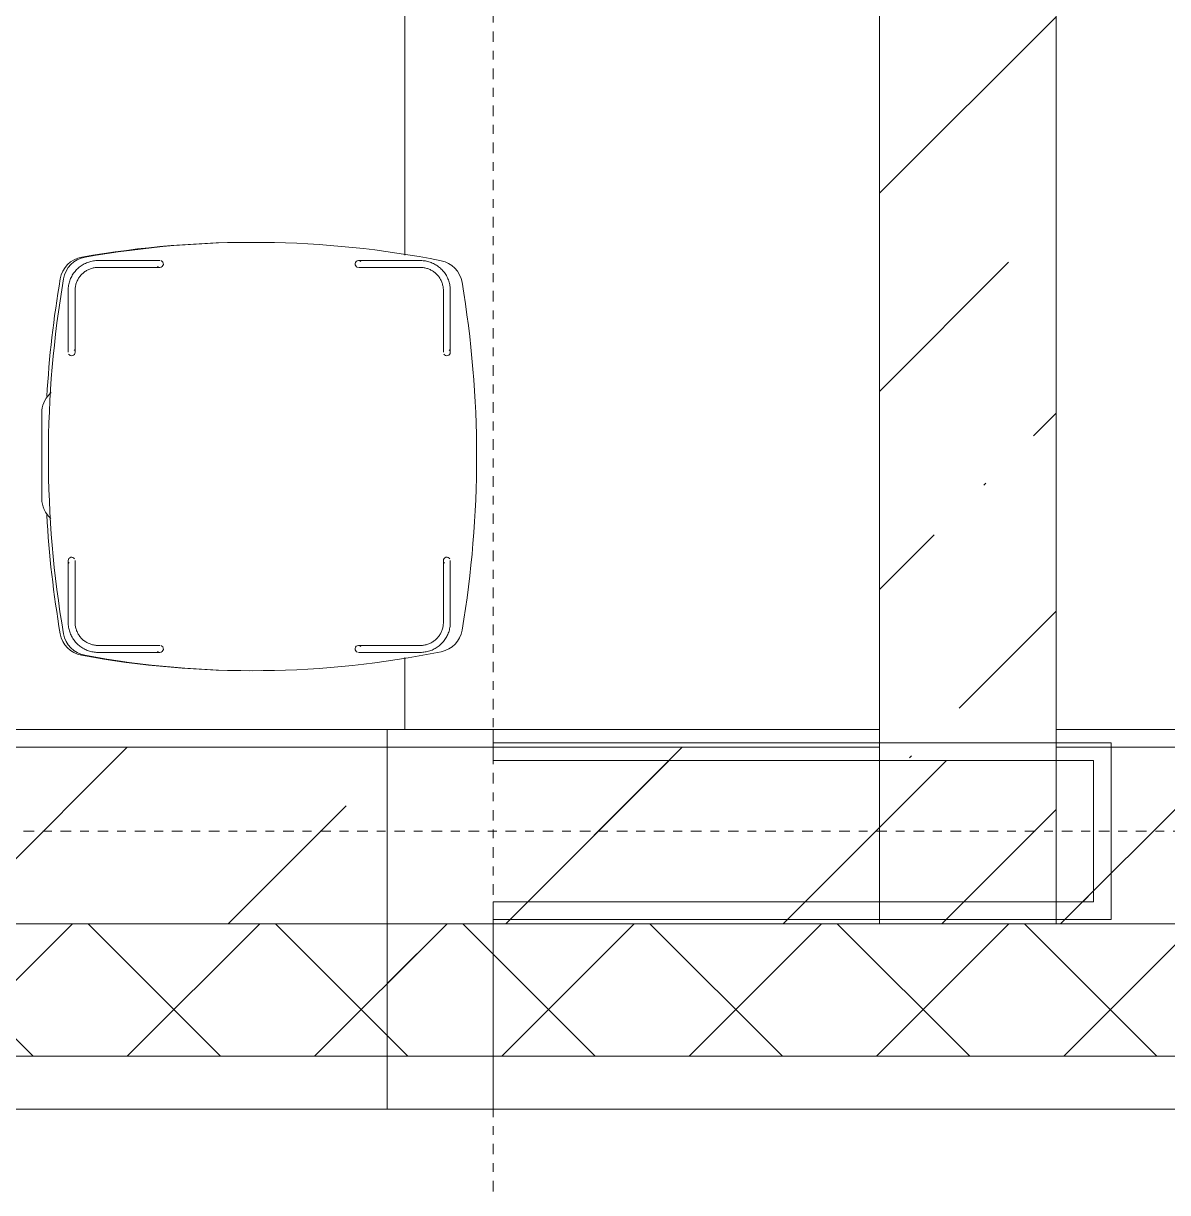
# Model space of a CAD drawing. Header units: millimetres. Extents: x -174154 to -170572, y -111302 to -109817.
# Drawn here: x -172392.41 to -172379.45, y -110625.73 to -110612.49 of the extents above; entities that cross this region are included whole.
import ezdxf

# ---------------------------------------------------------------- set-up
doc = ezdxf.new("R2010")
doc.units = ezdxf.units.MM
doc.linetypes.add('ACAD_ISO02W100', pattern=[15, 12, -3])
doc.linetypes.add('ADSK_Линия сетки', pattern=[21, 12, -3, 3, -3])
doc.layers.get('Defpoints').update_dxf_attribs({"color": 70})
for name, color, linetype, lineweight in [('!Подложка', 252, 'ACAD_ISO02W100', 25), ('Обобщенные модели', 7, 'Continuous', 18), ('Оси', 7, 'Continuous', 9), ('Перекрытия', 7, 'Continuous', 18), ('Размеры', 7, 'Continuous', 9), ('Стены', 7, 'Continuous', 18), ('Стены разрез', 7, 'Continuous', 40), ('Стены штриховка', 7, 'Continuous', 18)]:
    doc.layers.add(name, color=color, linetype=linetype, lineweight=lineweight)
doc.styles.add('GOST Common', font='GOST Common.ttf', dxfattribs={"width": 0.9, "height": 250})
doc.dimstyles.new('ADSK_Проверочный', dxfattribs={"dimscale": 304.8, "dimtxt": 251.4287490705518, "dimasz": 0.4639107611548557, "dimexe": 0.4921259842519685, "dimexo": 0.4921259842519685, "dimgap": 0.1640419947506562, "dimtad": 1, "dimdec": 0, "dimdsep": 46, "dimtxsty": 'GOST Common', "dimblk1": 'OBLIQUE', "dimblk2": 'OBLIQUE', "dimsah": 1, "dimcen": 0.09, "dimazin": 0, "dimtfac": 1, "dimtdec": 4, "dimtix": 1, "dimtmove": 0, "dimatfit": 3, "dimfxl": 1, "dimtvp": 1, "dimtolj": 1, "dimtzin": 0, "dimarcsym": 2})
pattern_1 = [(45, (30280.00000000015, 12304.99999999978), (-314.3089642374204, 314.3089642374204), []), (45, (30594.30900000015, 12304.99999999978), (-314.3089642374204, 314.3089642374204), [555.625, -111.125, 3.353, -107.772])]
pattern_2 = [(45, (30280.00000000015, 12304.99999999978), (-106.0660171779821, 106.0660171779821), []), (135, (30280.00000000015, 12304.99999999978), (-106.0660171779821, -106.0660171779821), [])]

# ---------------------------------------------------------------- blocks, each defined once
blk = doc.blocks.new('Medical_All_ARJO_Bedside-Cabinet - Medical_All_ARJO_Bedside-Cabinet-V1-В_АР_ПЭ_02 Этаж')
at = {"layer": 'Обобщенные модели'}
for p, q in [((-137.0000000000035, 216.4161831667518), (-188.0000000000092, 216.4161831667518)), ((188.0000000000006, 216.4161831667518), (137.0000000000035, 216.4161831667518)), ((-188.0000000000092, 208.5838168333119), (-137.0000000000035, 208.5838168333119)), ((137.0000000000035, 208.5838168333119), (188.0000000000006, 208.5838168333119)), ((-221.9161831667245, 182.5000000000365), (-221.9161831667245, 131.5000000000308)), ((-214.083816833289, 131.5000000000308), (-214.083816833289, 182.5000000000365)), ((214.0838168332803, 182.5000000000321), (214.0838168332803, 131.5000000000308)), ((221.9161831667245, 131.5000000000308), (221.9161831667245, 182.5000000000321)), ((-221.9161831667245, -131.4999999999701), (-221.9161831667245, -182.4999999999672)), ((-214.083816833289, -182.4999999999672), (-214.083816833289, -131.4999999999701)), ((214.0838168332803, -131.4999999999701), (214.0838168332803, -182.4999999999715)), ((221.9161831667245, -182.4999999999715), (221.9161831667245, -131.4999999999701)), ((-137.0000000000035, -208.5838168332469), (-188.0000000000092, -208.5838168332469)), ((188.0000000000006, -208.5838168332469), (137.0000000000035, -208.5838168332469)), ((-188.0000000000092, -216.4161831666911), (-137.0000000000035, -216.4161831666911)), ((137.0000000000035, -216.4161831666911), (188.0000000000006, -216.4161831666911)), ((-72.30106814644323, -235.7113078510162), (-70.50252531694098, -237.5098506805184)), ((-49.28932188134465, -246.296647244922), (47.66725973091008, -246.2966472449216))]:
    blk.add_line(p, q, dxfattribs=at)
at = {"layer": 'Обобщенные модели', "flags": 128}
for points in [[(-188.0000000000092, 216.4161831667518), (-189.3562855829952, 216.3890538377519), (-190.7104013983803, 216.3077092518892), (-192.0601811497075, 216.1722795431497), (-193.4034654773229, 215.982981370181), (-194.7381054128611, 215.7401175696749), (-196.0619658171142, 215.4440766719057), (-197.3729287958625, 215.0953322791517), (-198.6688970879839, 214.6944423080518), (-199.9477974206784, 214.2420480970459), (-201.2075838262215, 213.7388733803537), (-202.4462409151242, 213.185723130191), (-203.661787100245, 212.5834822689674), (-204.8522777670172, 211.933114253572), (-206.0158083843183, 211.2356595341066), (-207.1505175513811, 210.492233889329), (-208.2545899755831, 209.7040266416845), (-209.3262593765657, 208.872298754635), (-210.3638113119115, 207.9983808153641), (-211.3655859198558, 207.0836709061552), (-212.3299805747197, 206.1296323677331), (-213.2554524507754, 205.1377914582401), (-214.1405209904555, 204.1097349115568), (-214.9837702728956, 203.0471073988447), (-215.783851279136, 201.9516088974392), (-216.5394840502242, 200.8249919712591), (-217.2494597349425, 199.6690589670426), (-217.9126425236269, 198.4856591310188), (-218.5279714653044, 197.2766856504798), (-219.0944621649276, 196.0440726250841), (-219.6112083582181, 194.7897919727451), (-220.0773833614872, 193.5158502749277), (-220.492241394198, 192.2242855665926), (-220.8551187719815, 190.917164075757), (-221.1654349684529, 189.5965769179644), (-221.4226935438872, 188.264636750962), (-221.6264829394543, 186.9234743948815), (-221.776477135568, 185.5752354233911), (-221.8724361735417, 184.2220767312354), (-221.9142065393656, 182.8661630836674), (-221.9161831667245, 182.5000000000365)], [(-118.0000000000078, 216.4161831667518), (-118.0151979734456, 216.4161831667518), (-118.0607675802558, 216.4161831667518), (-118.1366359187741, 216.4161831667518), (-118.2426816158641, 216.4161831667518), (-118.3787350210198, 216.4161831667518), (-118.5445784778182, 216.4161831667518), (-118.7399466721004, 216.4161831667518), (-118.9645270564379, 216.4161831667518), (-119.217960350123, 216.4161831667518), (-119.4998411139543, 216.4161831667518), (-119.8097183988225, 216.4161831667518), (-120.1470964672029, 216.4161831667518), (-120.5114355861347, 216.4161831667518), (-120.9021528907513, 216.4161831667518), (-121.3186233167238, 216.4161831667518), (-121.7601806002074, 216.4161831667518), (-122.2261183437367, 216.4161831667518), (-122.7156911463327, 216.4161831667518), (-123.2281157959298, 216.4161831667518), (-123.7625725224087, 216.4161831667518), (-124.3182063090184, 216.4161831667518), (-124.8941282602275, 216.4161831667518), (-125.48941702378, 216.4161831667518), (-126.1031202646337, 216.4161831667518), (-126.7342561885107, 216.4161831667518), (-127.3818151125831, 216.4161831667518), (-128.0447610807038, 216.4161831667518), (-128.7220335207477, 216.4161831667518), (-129.4125489412907, 216.4161831667518), (-130.1152026649517, 216.4161831667518), (-130.8288705956654, 216.4161831667518), (-131.552411016996, 216.4161831667518), (-132.2846664186138, 216.4161831667518), (-133.0244653480663, 216.4161831667518), (-133.7706242849016, 216.4161831667518), (-134.521949533979, 216.4161831667518), (-135.2772391351872, 216.4161831667518), (-136.0352847862703, 216.4161831667518), (-136.7948737759011, 216.4161831667518), (-137.0000000000035, 216.4161831667518)], [(137.0000000000035, 216.4161831667518), (136.2402026504594, 216.4161831667518), (135.4816208145812, 216.4161831667518), (134.7254680615175, 216.4161831667518), (133.9729540743272, 216.4161831667518), (133.225282714896, 216.4161831667518), (132.4836500978884, 216.4161831667518), (131.7492426772779, 216.4161831667518), (131.023235348298, 216.4161831667518), (130.306789567775, 216.4161831667518), (129.6010514961359, 216.4161831667518), (128.9071501637509, 216.4161831667518), (128.2261956647105, 216.4161831667518), (127.5592773809674, 216.4161831667518), (126.9074622395088, 216.4161831667518), (126.2717930054983, 216.4161831667518), (125.6532866141148, 216.4161831667518), (125.052932543644, 216.4161831667518), (124.4716912325434, 216.4161831667518), (123.9104925428973, 216.4161831667518), (123.3702342729122, 216.4161831667518), (122.85178072055, 216.4161831667518), (122.3559613009234, 216.4161831667518), (121.8835692193159, 216.4161831667518), (121.4353602022776, 216.4161831667518), (121.0120512886525, 216.4161831667518), (120.6143196823794, 216.4161831667518), (120.2428016691841, 216.4161831667518), (119.8980915986486, 216.4161831667518), (119.5807409333332, 216.4161831667518), (119.2912573666206, 216.4161831667518), (119.0301040104618, 216.4161831667518), (118.7976986545041, 216.4161831667518), (118.5944130977545, 216.4161831667518), (118.4205725537304, 216.4161831667518), (118.2764551302241, 216.4161831667518), (118.162291384357, 216.4161831667518), (118.0782639537812, 216.4161831667518), (118.0245072644702, 216.4161831667518), (118.001107315626, 216.4161831667518)], [(221.9161831667245, 182.5000000000321), (221.8890538377203, 183.8562855830224), (221.8077092518663, 185.2104013984032), (221.6722795431268, 186.5601811497347), (221.4829813701538, 187.9034654773544), (221.2401175696477, 189.2381054128883), (220.9440766718742, 190.5619658171458), (220.5953322791158, 191.8729287958898), (220.1944423080289, 193.1688970880154), (219.7420480970143, 194.4477974207057), (219.2388733803265, 195.707583826253), (218.6857231301681, 196.9462409151471), (218.0834822689359, 198.1617871002722), (217.4331142535404, 199.3522777670444), (216.7356595340707, 200.5158083843498), (215.9922338892975, 201.6505175514084), (215.2040266416486, 202.7545899756103), (214.3722987546034, 203.8262593765973), (213.4983808153369, 204.863811311943), (212.5836709061323, 205.865585919883), (211.6296323676972, 206.8299805747426), (210.6377914582129, 207.7554524507983), (209.6097349115209, 208.6405209904828), (208.5471073988132, 209.4837702729229), (207.4516088974033, 210.2838512791589), (206.3249919712232, 211.0394840502558), (205.169058967011, 211.7494597349698), (203.9856591309828, 212.4126425236584), (202.7766856504482, 213.0279714653316), (201.5440726250568, 213.5944621649505), (200.2897919727178, 214.1112083582366), (199.0158502749048, 214.5773833615144), (197.7242855665611, 214.9922413942209), (196.4171640757254, 215.3551187720088), (195.0965769179284, 215.6654349684758), (193.7646367509304, 215.9226935439144), (192.4234743948413, 216.1264829394729), (191.0752354233595, 216.2764771355952), (189.7220767312038, 216.372436173569), (188.3661630836401, 216.4142065393928), (188.0000000000006, 216.4161831667518)], [(-214.083816833289, 182.5000000000365), (-214.0629525619534, 183.5430744682405), (-214.0003931263037, 184.5844802398096), (-213.8962386081252, 185.6225512876622), (-213.7506556323933, 186.6556269195655), (-213.5638771008361, 187.6820544348852), (-213.3362018192549, 188.7001917685484), (-213.067994019529, 189.7084101180231), (-212.7596827769299, 190.705096549021), (-212.4117613236695, 191.6886565758663), (-212.0247862598543, 192.6575167123321), (-211.5993766630389, 193.6101269888818), (-211.1362130978363, 194.5449634322835), (-210.6360365271249, 195.4605305036416), (-210.0996471267425, 196.3553634909705), (-209.5279030052943, 197.2280308523588), (-208.9217188314158, 198.0771365061982), (-208.282064370455, 198.9013220645757), (-207.6099629331312, 199.69926900641), (-206.906489738335, 200.4697007868167), (-206.1727701931287, 201.2113848792951), (-205.4099780922752, 201.9231347475173), (-204.6193337404, 202.6038117435207), (-203.8021019998064, 203.2523269293238), (-202.9595902669436, 203.8676428189613), (-202.0931463808706, 204.4487750382805), (-201.2041564669644, 204.9947938996949), (-200.294042719442, 205.5048258895016), (-199.3642611261612, 205.9780550653178), (-198.4162991393305, 206.4137243614156), (-197.4516732958949, 206.8111367998575), (-196.4719267914378, 207.1696566055201), (-195.4786270113647, 207.4887102231967), (-194.4733630234163, 207.7677872351496), (-193.4577430355556, 208.0064411777041), (-192.4333918230928, 208.2042902554565), (-191.4019481294492, 208.3610179520927), (-190.3650620445099, 208.4763735367241), (-189.3243923648187, 208.5501724650296), (-188.2816039398609, 208.5822966744663), (-188.0000000000092, 208.5838168333119)], [(-137.0000000000035, 208.5838168333119), (-136.2402026504594, 208.5838168333119), (-135.4816208145899, 208.5838168333119), (-134.7254680615088, 208.5838168333119), (-133.9729540743359, 208.5838168333119), (-133.225282714896, 208.5838168333119), (-132.4836500978884, 208.5838168333119), (-131.7492426772866, 208.5838168333119), (-131.023235348298, 208.5838168333119), (-130.306789567775, 208.5838168333119), (-129.6010514961445, 208.5838168333119), (-128.9071501637509, 208.5838168333119), (-128.2261956647192, 208.5838168333119), (-127.5592773809761, 208.5838168333119), (-126.9074622395088, 208.5838168333119), (-126.2717930054983, 208.5838168333119), (-125.6532866141148, 208.5838168333119), (-125.0529325436527, 208.5838168333119), (-124.4716912325521, 208.5838168333119), (-123.910492542906, 208.5838168333119), (-123.3702342729122, 208.5838168333119), (-122.8517807205586, 208.5838168333119), (-122.3559613009234, 208.5838168333119), (-121.8835692193072, 208.5838168333119), (-121.4353602022863, 208.5838168333119), (-121.0120512886525, 208.5838168333119), (-120.6143196823794, 208.5838168333119), (-120.2428016691927, 208.5838168333119), (-119.8980915986486, 208.5838168333119), (-119.5807409333419, 208.5838168333119), (-119.2912573666293, 208.5838168333119), (-119.0301040104618, 208.5838168333119), (-118.7976986545127, 208.5838168333119), (-118.5944130977545, 208.5838168333119), (-118.4205725537304, 208.5838168333119), (-118.2764551302241, 208.5838168333119), (-118.1622913843656, 208.5838168333119), (-118.0782639537899, 208.5838168333119), (-118.0245072644702, 208.5838168333119), (-118.0011073156347, 208.5838168333119)], [(117.9999999999992, 208.5838168333119), (118.0151979734456, 208.5838168333119), (118.0607675802558, 208.5838168333119), (118.1366359187827, 208.5838168333119), (118.2426816158728, 208.5838168333119), (118.3787350210198, 208.5838168333119), (118.5445784778182, 208.5838168333119), (118.7399466721004, 208.5838168333119), (118.9645270564379, 208.5838168333119), (119.2179603501143, 208.5838168333119), (119.4998411139456, 208.5838168333119), (119.8097183988225, 208.5838168333119), (120.1470964671943, 208.5838168333119), (120.5114355861261, 208.5838168333119), (120.9021528907426, 208.5838168333119), (121.3186233167152, 208.5838168333119), (121.7601806001987, 208.5838168333119), (122.226118343728, 208.5838168333119), (122.715691146324, 208.5838168333119), (123.2281157959211, 208.5838168333119), (123.7625725224087, 208.5838168333119), (124.3182063090184, 208.5838168333119), (124.8941282602275, 208.5838168333119), (125.4894170237713, 208.5838168333119), (126.103120264625, 208.5838168333119), (126.734256188502, 208.5838168333119), (127.3818151125744, 208.5838168333119), (128.0447610807038, 208.5838168333119), (128.722033520739, 208.5838168333119), (129.4125489412821, 208.5838168333119), (130.115202664943, 208.5838168333119), (130.8288705956654, 208.5838168333119), (131.552411016996, 208.5838168333119), (132.2846664186051, 208.5838168333119), (133.0244653480663, 208.5838168333119), (133.7706242848929, 208.5838168333119), (134.521949533979, 208.5838168333119), (135.2772391351785, 208.5838168333119), (136.0352847862617, 208.5838168333119), (136.7948737758925, 208.5838168333119), (137.0000000000035, 208.5838168333119)], [(188.0000000000006, 208.5838168333119), (189.0430744682089, 208.562952561972), (190.0844802397824, 208.5003931263309), (191.1225512876393, 208.3962386081438), (192.1556269195339, 208.2506556324205), (193.1820544348493, 208.063877100859), (194.2001917685169, 207.8362018192821), (195.2084101179915, 207.5679940195563), (196.2050965489937, 207.2596827769572), (197.1886565758348, 206.9117613236924), (198.1575167123049, 206.5247862598815), (199.1101269888546, 206.0993766630704), (200.0449634322476, 205.6362130978549), (200.9605305036143, 205.1360365271522), (201.8553634909303, 204.5996471267654), (202.7280308523316, 204.0279030053173), (203.5771365061709, 203.4217188314387), (204.4013220645398, 202.7820643704866), (205.1992690063828, 202.1099629331497), (205.9697007867851, 201.4064897383666), (206.7113848792678, 200.6727701931603), (207.4231347474814, 199.9099780922981), (208.1038117434891, 199.1193337404229), (208.7523269292879, 198.3021019998293), (209.367642818934, 197.4595902669708), (209.9487750382489, 196.5931463808935), (210.4947938996633, 195.7041564669873), (211.0048258894701, 194.7940427194692), (211.4780550652862, 193.8642611261885), (211.9137243613927, 192.9162991393534), (212.3111367998302, 191.9516732959178), (212.6696566054929, 190.9719267914651), (212.9887102231652, 189.9786270113876), (213.267787235118, 188.9733630234522), (213.5064411776769, 187.9577430355828), (213.7042902554293, 186.93339182312), (213.8610179520655, 185.9019481294721), (213.9763735366926, 184.8650620445328), (214.0501724650067, 183.8243923648417), (214.0822966744391, 182.7816039398881), (214.0838168332803, 182.5000000000321)], [(-221.9161831667245, 131.5000000000308), (-221.9161831667245, 130.7402026504866), (-221.9161831667245, 129.9816208146214), (-221.9161831667245, 129.2254680615404), (-221.9161831667245, 128.4729540743631), (-221.9161831667245, 127.7252827149233), (-221.9161831667245, 126.9836500979156), (-221.9161831667245, 126.2492426773138), (-221.9161831667245, 125.5232353483253), (-221.9161831667245, 124.8067895678066), (-221.9161831667245, 124.1010514961675), (-221.9161831667245, 123.4071501637781), (-221.9161831667245, 122.7261956647421), (-221.9161831667245, 122.0592773810033), (-221.9161831667245, 121.407462239536), (-221.9161831667245, 120.7717930055299), (-221.9161831667245, 120.1532866141464), (-221.9161831667245, 119.5529325436842), (-221.9161831667245, 118.971691232575), (-221.9161831667245, 118.4104925429332), (-221.9161831667245, 117.8702342729394), (-221.9161831667245, 117.3517807205859), (-221.9161831667245, 116.8559613009507), (-221.9161831667245, 116.3835692193431), (-221.9161831667245, 115.9353602023135), (-221.9161831667245, 115.512051288684), (-221.9161831667245, 115.114319682411), (-221.9161831667245, 114.74280166922), (-221.9161831667245, 114.3980915986802), (-221.9161831667245, 114.0807409333691), (-221.9161831667245, 113.7912573666565), (-221.9161831667245, 113.5301040104933), (-221.9161831667245, 113.29769865454), (-221.9161831667245, 113.0944130977861), (-221.9161831667245, 112.920572553762), (-221.9161831667245, 112.7764551302513), (-221.9161831667245, 112.6622913843885), (-221.9161831667245, 112.5782639538171), (-221.9161831667245, 112.5245072644974), (-221.9161831667245, 112.5011073156619)], [(-214.083816833289, 112.5000000000307), (-214.083816833289, 112.5151979734728), (-214.083816833289, 112.5607675802831), (-214.083816833289, 112.63663591881), (-214.083816833289, 112.7426816158957), (-214.083816833289, 112.8787350210514), (-214.083816833289, 113.0445784778454), (-214.083816833289, 113.2399466721276), (-214.083816833289, 113.4645270564651), (-214.083816833289, 113.7179603501545), (-214.083816833289, 113.9998411139772), (-214.083816833289, 114.3097183988541), (-214.083816833289, 114.6470964672259), (-214.083816833289, 115.0114355861533), (-214.083816833289, 115.4021528907785), (-214.083816833289, 115.8186233167511), (-214.083816833289, 116.2601806002303), (-214.083816833289, 116.7261183437639), (-214.083816833289, 117.2156911463556), (-214.083816833289, 117.7281157959527), (-214.083816833289, 118.262572522436), (-214.083816833289, 118.8182063090456), (-214.083816833289, 119.394128260259), (-214.083816833289, 119.9894170238072), (-214.083816833289, 120.6031202646523), (-214.083816833289, 121.2342561885379), (-214.083816833289, 121.8818151126103), (-214.083816833289, 122.5447610807311), (-214.083816833289, 123.2220335207749), (-214.083816833289, 123.9125489413137), (-214.083816833289, 124.6152026649746), (-214.083816833289, 125.3288705956969), (-214.083816833289, 126.0524110170233), (-214.083816833289, 126.7846664186367), (-214.083816833289, 127.5244653480935), (-214.083816833289, 128.2706242849288), (-214.083816833289, 129.0219495340062), (-214.083816833289, 129.7772391352101), (-214.083816833289, 130.5352847862932), (-214.083816833289, 131.294873775924), (-214.083816833289, 131.5000000000308)], [(214.0838168332803, 131.5000000000308), (214.0838168332803, 130.7402026504823), (214.0838168332803, 129.9816208146171), (214.0838168332803, 129.2254680615404), (214.0838168332803, 128.4729540743588), (214.0838168332803, 127.7252827149233), (214.0838168332803, 126.9836500979156), (214.0838168332803, 126.2492426773138), (214.0838168332803, 125.5232353483253), (214.0838168332803, 124.8067895678022), (214.0838168332803, 124.1010514961675), (214.0838168332803, 123.4071501637781), (214.0838168332803, 122.7261956647421), (214.0838168332803, 122.0592773810033), (214.0838168332803, 121.407462239536), (214.0838168332803, 120.7717930055256), (214.0838168332803, 120.153286614142), (214.0838168332803, 119.5529325436799), (214.0838168332803, 118.9716912325707), (214.0838168332803, 118.4104925429332), (214.0838168332803, 117.8702342729394), (214.0838168332803, 117.3517807205859), (214.0838168332803, 116.8559613009507), (214.0838168332803, 116.3835692193431), (214.0838168332803, 115.9353602023135), (214.0838168332803, 115.512051288684), (214.0838168332803, 115.114319682411), (214.0838168332803, 114.7428016692156), (214.0838168332803, 114.3980915986802), (214.0838168332803, 114.0807409333691), (214.0838168332803, 113.7912573666522), (214.0838168332803, 113.530104010489), (214.0838168332803, 113.2976986545357), (214.0838168332803, 113.0944130977818), (214.0838168332803, 112.9205725537577), (214.0838168332803, 112.776455130247), (214.0838168332803, 112.6622913843885), (214.0838168332803, 112.5782639538128), (214.0838168332803, 112.5245072644931), (214.0838168332803, 112.5011073156619)], [(221.9161831667245, 112.5000000000307), (221.9161831667245, 112.5151979734728), (221.9161831667245, 112.5607675802831), (221.9161831667245, 112.63663591881), (221.9161831667245, 112.7426816158957), (221.9161831667245, 112.8787350210514), (221.9161831667245, 113.0445784778454), (221.9161831667245, 113.2399466721276), (221.9161831667245, 113.4645270564651), (221.9161831667245, 113.7179603501502), (221.9161831667245, 113.9998411139772), (221.9161831667245, 114.3097183988541), (221.9161831667245, 114.6470964672259), (221.9161831667245, 115.0114355861533), (221.9161831667245, 115.4021528907785), (221.9161831667245, 115.8186233167467), (221.9161831667245, 116.2601806002303), (221.9161831667245, 116.7261183437596), (221.9161831667245, 117.2156911463556), (221.9161831667245, 117.7281157959527), (221.9161831667245, 118.262572522436), (221.9161831667245, 118.8182063090456), (221.9161831667245, 119.394128260259), (221.9161831667245, 119.9894170238072), (221.9161831667245, 120.6031202646523), (221.9161831667245, 121.2342561885379), (221.9161831667245, 121.8818151126103), (221.9161831667245, 122.5447610807311), (221.9161831667245, 123.2220335207749), (221.9161831667245, 123.9125489413093), (221.9161831667245, 124.6152026649746), (221.9161831667245, 125.3288705956969), (221.9161831667245, 126.0524110170233), (221.9161831667245, 126.7846664186367), (221.9161831667245, 127.5244653480935), (221.9161831667245, 128.2706242849288), (221.9161831667245, 129.0219495340062), (221.9161831667245, 129.7772391352101), (221.9161831667245, 130.5352847862932), (221.9161831667245, 131.294873775924), (221.9161831667245, 131.5000000000308)], [(-221.9161831667245, -112.4999999999701), (-221.9161831667245, -112.5151979734122), (-221.9161831667245, -112.5607675802181), (-221.9161831667245, -112.636635918745), (-221.9161831667245, -112.742681615835), (-221.9161831667245, -112.8787350209864), (-221.9161831667245, -113.0445784777805), (-221.9161831667245, -113.2399466720627), (-221.9161831667245, -113.4645270564002), (-221.9161831667245, -113.7179603500852), (-221.9161831667245, -113.9998411139166), (-221.9161831667245, -114.3097183987891), (-221.9161831667245, -114.6470964671609), (-221.9161831667245, -115.0114355860927), (-221.9161831667245, -115.4021528907135), (-221.9161831667245, -115.8186233166818), (-221.9161831667245, -116.2601806001653), (-221.9161831667245, -116.7261183436989), (-221.9161831667245, -117.2156911462907), (-221.9161831667245, -117.728115795892), (-221.9161831667245, -118.262572522371), (-221.9161831667245, -118.818206308985), (-221.9161831667245, -119.3941282601984), (-221.9161831667245, -119.9894170237423), (-221.9161831667245, -120.6031202645917), (-221.9161831667245, -121.234256188473), (-221.9161831667245, -121.8818151125454), (-221.9161831667245, -122.5447610806661), (-221.9161831667245, -123.2220335207099), (-221.9161831667245, -123.9125489412487), (-221.9161831667245, -124.615202664914), (-221.9161831667245, -125.328870595632), (-221.9161831667245, -126.0524110169627), (-221.9161831667245, -126.784666418576), (-221.9161831667245, -127.5244653480328), (-221.9161831667245, -128.2706242848639), (-221.9161831667245, -129.0219495339456), (-221.9161831667245, -129.7772391351452), (-221.9161831667245, -130.5352847862326), (-221.9161831667245, -131.2948737758591), (-221.9161831667245, -131.4999999999701)], [(-214.083816833289, -131.4999999999701), (-214.083816833289, -130.7402026504216), (-214.083816833289, -129.9816208145521), (-214.083816833289, -129.2254680614798), (-214.083816833289, -128.4729540742981), (-214.083816833289, -127.7252827148626), (-214.083816833289, -126.983650097855), (-214.083816833289, -126.2492426772489), (-214.083816833289, -125.5232353482646), (-214.083816833289, -124.8067895677416), (-214.083816833289, -124.1010514961068), (-214.083816833289, -123.4071501637174), (-214.083816833289, -122.7261956646814), (-214.083816833289, -122.0592773809383), (-214.083816833289, -121.407462239471), (-214.083816833289, -120.7717930054606), (-214.083816833289, -120.1532866140814), (-214.083816833289, -119.5529325436149), (-214.083816833289, -118.97169123251), (-214.083816833289, -118.4104925428682), (-214.083816833289, -117.8702342728787), (-214.083816833289, -117.3517807205252), (-214.083816833289, -116.85596130089), (-214.083816833289, -116.3835692192782), (-214.083816833289, -115.9353602022529), (-214.083816833289, -115.512051288619), (-214.083816833289, -115.114319682346), (-214.083816833289, -114.742801669155), (-214.083816833289, -114.3980915986152), (-214.083816833289, -114.0807409333041), (-214.083816833289, -113.7912573665915), (-214.083816833289, -113.530104010424), (-214.083816833289, -113.2976986544707), (-214.083816833289, -113.0944130977211), (-214.083816833289, -112.920572553697), (-214.083816833289, -112.7764551301863), (-214.083816833289, -112.6622913843279), (-214.083816833289, -112.5782639537522), (-214.083816833289, -112.5245072644324), (-214.083816833289, -112.5011073156013)], [(214.0838168332803, -112.4999999999701), (214.0838168332803, -112.5151979734122), (214.0838168332803, -112.5607675802181), (214.0838168332803, -112.636635918745), (214.0838168332803, -112.742681615835), (214.0838168332803, -112.8787350209864), (214.0838168332803, -113.0445784777805), (214.0838168332803, -113.2399466720627), (214.0838168332803, -113.4645270564002), (214.0838168332803, -113.7179603500896), (214.0838168332803, -113.9998411139166), (214.0838168332803, -114.3097183987891), (214.0838168332803, -114.6470964671609), (214.0838168332803, -115.0114355860927), (214.0838168332803, -115.4021528907135), (214.0838168332803, -115.8186233166861), (214.0838168332803, -116.2601806001653), (214.0838168332803, -116.7261183437033), (214.0838168332803, -117.2156911462907), (214.0838168332803, -117.728115795892), (214.0838168332803, -118.262572522371), (214.0838168332803, -118.818206308985), (214.0838168332803, -119.3941282601984), (214.0838168332803, -119.9894170237423), (214.0838168332803, -120.6031202645917), (214.0838168332803, -121.234256188473), (214.0838168332803, -121.8818151125454), (214.0838168332803, -122.5447610806661), (214.0838168332803, -123.2220335207099), (214.0838168332803, -123.912548941253), (214.0838168332803, -124.615202664914), (214.0838168332803, -125.328870595632), (214.0838168332803, -126.0524110169627), (214.0838168332803, -126.784666418576), (214.0838168332803, -127.5244653480328), (214.0838168332803, -128.2706242848639), (214.0838168332803, -129.0219495339456), (214.0838168332803, -129.7772391351452), (214.0838168332803, -130.5352847862326), (214.0838168332803, -131.2948737758591), (214.0838168332803, -131.4999999999701)], [(221.9161831667245, -131.4999999999701), (221.9161831667245, -130.740202650426), (221.9161831667245, -129.9816208145565), (221.9161831667245, -129.2254680614798), (221.9161831667245, -128.4729540743025), (221.9161831667245, -127.7252827148626), (221.9161831667245, -126.983650097855), (221.9161831667245, -126.2492426772489), (221.9161831667245, -125.5232353482646), (221.9161831667245, -124.8067895677459), (221.9161831667245, -124.1010514961068), (221.9161831667245, -123.4071501637174), (221.9161831667245, -122.7261956646814), (221.9161831667245, -122.0592773809383), (221.9161831667245, -121.407462239471), (221.9161831667245, -120.7717930054649), (221.9161831667245, -120.1532866140857), (221.9161831667245, -119.5529325436192), (221.9161831667245, -118.9716912325144), (221.9161831667245, -118.4104925428682), (221.9161831667245, -117.8702342728787), (221.9161831667245, -117.3517807205252), (221.9161831667245, -116.85596130089), (221.9161831667245, -116.3835692192782), (221.9161831667245, -115.9353602022529), (221.9161831667245, -115.512051288619), (221.9161831667245, -115.114319682346), (221.9161831667245, -114.7428016691593), (221.9161831667245, -114.3980915986152), (221.9161831667245, -114.0807409333041), (221.9161831667245, -113.7912573665959), (221.9161831667245, -113.5301040104284), (221.9161831667245, -113.297698654475), (221.9161831667245, -113.0944130977255), (221.9161831667245, -112.9205725537014), (221.9161831667245, -112.7764551301907), (221.9161831667245, -112.6622913843279), (221.9161831667245, -112.5782639537565), (221.9161831667245, -112.5245072644324), (221.9161831667245, -112.5011073156013)], [(-221.9161831667245, -182.4999999999672), (-221.889053837729, -183.8562855829618), (-221.8077092518663, -185.2104013983426), (-221.6722795431268, -186.5601811496741), (-221.4829813701624, -187.9034654772895), (-221.2401175696477, -189.2381054128277), (-220.9440766718742, -190.5619658170808), (-220.5953322791245, -191.8729287958248), (-220.1944423080289, -193.1688970879505), (-219.7420480970229, -194.4477974206407), (-219.2388733803265, -195.7075838261881), (-218.6857231301681, -196.9462409150821), (-218.0834822689359, -198.1617871002073), (-217.4331142535404, -199.3522777669837), (-216.7356595340794, -200.5158083842892), (-215.9922338892975, -201.6505175513434), (-215.2040266416572, -202.7545899755454), (-214.372298754612, -203.8262593765323), (-213.4983808153369, -204.8638113118824), (-212.5836709061323, -205.8655859198224), (-211.6296323677059, -206.829980574682), (-210.6377914582129, -207.7554524507376), (-209.6097349115296, -208.6405209904178), (-208.5471073988132, -209.4837702728579), (-207.451608897412, -210.2838512790983), (-206.3249919712318, -211.0394840501908), (-205.169058967011, -211.7494597349091), (-203.9856591309915, -212.4126425235978), (-202.7766856504569, -213.027971465271), (-201.5440726250568, -213.5944621648898), (-200.2897919727178, -214.111208358176), (-199.0158502749048, -214.5773833614495), (-197.7242855665697, -214.9922413941603), (-196.4171640757341, -215.3551187719481), (-195.0965769179371, -215.6654349684152), (-193.7646367509304, -215.9226935438538), (-192.42347439485, -216.1264829394122), (-191.0752354233595, -216.2764771355346), (-189.7220767312038, -216.372436173504), (-188.3661630836401, -216.4142065393322), (-188.0000000000092, -216.4161831666911)], [(-188.0000000000092, -208.5838168332469), (-189.0430744682176, -208.562952561907), (-190.0844802397824, -208.5003931262703), (-191.1225512876393, -208.3962386080788), (-192.1556269195339, -208.2506556323556), (-193.182054434858, -208.0638771007984), (-194.2001917685255, -207.8362018192171), (-195.2084101180002, -207.5679940194956), (-196.2050965489937, -207.2596827768965), (-197.1886565758434, -206.9117613236318), (-198.1575167123135, -206.5247862598209), (-199.1101269888546, -206.0993766630055), (-200.0449634322562, -205.6362130977942), (-200.9605305036143, -205.1360365270872), (-201.855363490939, -204.5996471267004), (-202.7280308523402, -204.0279030052566), (-203.5771365061796, -203.4217188313738), (-204.4013220645484, -202.7820643704216), (-205.1992690063915, -202.1099629330891), (-205.9697007867938, -201.4064897383016), (-206.7113848792765, -200.6727701930996), (-207.4231347474901, -199.9099780922375), (-208.1038117434977, -199.1193337403622), (-208.7523269292966, -198.3021019997686), (-209.367642818934, -197.4595902669058), (-209.9487750382576, -196.5931463808329), (-210.4947938996719, -195.7041564669223), (-211.0048258894787, -194.7940427194086), (-211.4780550652949, -193.8642611261278), (-211.9137243613927, -192.9162991392884), (-212.3111367998389, -191.9516732958572), (-212.6696566054929, -190.9719267914001), (-212.9887102231738, -189.9786270113227), (-213.2677872351267, -188.9733630233872), (-213.5064411776769, -187.9577430355222), (-213.7042902554379, -186.933391823055), (-213.8610179520741, -185.9019481294115), (-213.9763735367012, -184.8650620444722), (-214.0501724650067, -183.8243923647767), (-214.0822966744391, -182.7816039398232), (-214.083816833289, -182.4999999999672)], [(188.0000000000006, -216.4161831666911), (189.3562855829952, -216.3890538376913), (190.7104013983717, -216.3077092518242), (192.0601811497075, -216.1722795430891), (193.4034654773229, -215.9829813701204), (194.7381054128524, -215.7401175696143), (196.0619658171142, -215.4440766718407), (197.3729287958539, -215.0953322790911), (198.6688970879839, -214.6944423079912), (199.9477974206697, -214.2420480969809), (201.2075838262215, -213.738873380293), (202.4462409151156, -213.1857231301304), (203.661787100245, -212.5834822689025), (204.8522777670172, -211.9331142535113), (206.0158083843183, -211.2356595340417), (207.1505175513725, -210.492233889264), (208.2545899755744, -209.7040266416238), (209.3262593765657, -208.87229875457), (210.3638113119115, -207.9983808153035), (211.3655859198558, -207.0836709060946), (212.329980574711, -206.1296323676725), (213.2554524507754, -205.1377914581795), (214.1405209904555, -204.1097349114919), (214.9837702728956, -203.0471073987797), (215.7838512791274, -201.9516088973786), (216.5394840502242, -200.8249919711941), (217.2494597349425, -199.6690589669819), (217.9126425236269, -198.4856591309581), (218.5279714653044, -197.2766856504148), (219.0944621649276, -196.0440726250234), (219.6112083582094, -194.7897919726844), (220.0773833614872, -193.5158502748627), (220.4922413941894, -192.224285566532), (220.8551187719815, -190.9171640756963), (221.1654349684443, -189.5965769179037), (221.4226935438872, -188.264636750897), (221.6264829394456, -186.9234743948166), (221.776477135568, -185.5752354233261), (221.8724361735417, -184.2220767311748), (221.9142065393656, -182.8661630836068), (221.9161831667245, -182.4999999999715)], [(214.0838168332803, -182.4999999999715), (214.0629525619447, -183.5430744681799), (214.0003931263037, -184.584480239749), (213.8962386081165, -185.6225512876015), (213.7506556323846, -186.6556269195048), (213.5638771008275, -187.6820544348202), (213.3362018192462, -188.7001917684878), (213.067994019529, -189.7084101179625), (212.7596827769299, -190.705096548956), (212.4117613236609, -191.6886565758013), (212.0247862598543, -192.6575167122672), (211.5993766630302, -193.6101269888212), (211.1362130978276, -194.5449634322185), (210.6360365271249, -195.4605305035809), (210.0996471267339, -196.3553634909055), (209.5279030052943, -197.2280308522982), (208.9217188314072, -198.0771365061375), (208.282064370455, -198.9013220645107), (207.6099629331225, -199.6992690063451), (206.9064897383264, -200.4697007867517), (206.1727701931287, -201.2113848792301), (205.4099780922666, -201.9231347474523), (204.6193337403913, -202.60381174346), (203.8021019997977, -203.2523269292631), (202.9595902669436, -203.8676428189006), (202.093146380862, -204.4487750382198), (201.2041564669557, -204.9947938996342), (200.294042719442, -205.5048258894367), (199.3642611261526, -205.9780550652572), (198.4162991393305, -206.413724361355), (197.4516732958863, -206.8111367997968), (196.4719267914378, -207.1696566054595), (195.4786270113647, -207.4887102231318), (194.4733630234163, -207.7677872350846), (193.4577430355469, -208.0064411776435), (192.4333918230928, -208.2042902553959), (191.4019481294406, -208.3610179520277), (190.3650620445099, -208.4763735366592), (189.3243923648187, -208.5501724649647), (188.2816039398609, -208.5822966744014), (188.0000000000006, -208.5838168332469)], [(-118.0000000000078, -208.5838168332469), (-118.0151979734456, -208.5838168332469), (-118.0607675802645, -208.5838168332469), (-118.1366359187827, -208.5838168332469), (-118.2426816158728, -208.5838168332469), (-118.3787350210198, -208.5838168332469), (-118.5445784778182, -208.5838168332469), (-118.7399466721004, -208.5838168332469), (-118.9645270564379, -208.5838168332469), (-119.217960350123, -208.5838168332469), (-119.4998411139543, -208.5838168332469), (-119.8097183988225, -208.5838168332469), (-120.1470964672029, -208.5838168332469), (-120.5114355861347, -208.5838168332469), (-120.9021528907513, -208.5838168332469), (-121.3186233167238, -208.5838168332469), (-121.7601806002074, -208.5838168332469), (-122.2261183437367, -208.5838168332469), (-122.7156911463327, -208.5838168332469), (-123.2281157959298, -208.5838168332469), (-123.7625725224087, -208.5838168332469), (-124.3182063090184, -208.5838168332469), (-124.8941282602275, -208.5838168332469), (-125.48941702378, -208.5838168332469), (-126.1031202646337, -208.5838168332469), (-126.7342561885107, -208.5838168332469), (-127.3818151125831, -208.5838168332469), (-128.0447610807038, -208.5838168332469), (-128.7220335207477, -208.5838168332469), (-129.4125489412907, -208.5838168332469), (-130.1152026649517, -208.5838168332469), (-130.8288705956654, -208.5838168332469), (-131.552411016996, -208.5838168332469), (-132.2846664186138, -208.5838168332469), (-133.0244653480663, -208.5838168332469), (-133.7706242849016, -208.5838168332469), (-134.521949533979, -208.5838168332469), (-135.2772391351872, -208.5838168332469), (-136.0352847862703, -208.5838168332469), (-136.7948737759011, -208.5838168332469), (-137.0000000000035, -208.5838168332469)], [(137.0000000000035, -208.5838168332469), (136.2402026504594, -208.5838168332469), (135.4816208145812, -208.5838168332469), (134.7254680615088, -208.5838168332469), (133.9729540743272, -208.5838168332469), (133.225282714896, -208.5838168332469), (132.4836500978797, -208.5838168332469), (131.7492426772779, -208.5838168332469), (131.023235348298, -208.5838168332469), (130.306789567775, -208.5838168332469), (129.6010514961359, -208.5838168332469), (128.9071501637509, -208.5838168332469), (128.2261956647105, -208.5838168332469), (127.5592773809674, -208.5838168332469), (126.9074622395088, -208.5838168332469), (126.2717930054983, -208.5838168332469), (125.6532866141148, -208.5838168332469), (125.052932543644, -208.5838168332469), (124.4716912325434, -208.5838168332469), (123.9104925428973, -208.5838168332469), (123.3702342729122, -208.5838168332469), (122.85178072055, -208.5838168332469), (122.3559613009148, -208.5838168332469), (121.8835692193072, -208.5838168332469), (121.4353602022776, -208.5838168332469), (121.0120512886525, -208.5838168332469), (120.6143196823708, -208.5838168332469), (120.2428016691841, -208.5838168332469), (119.8980915986486, -208.5838168332469), (119.5807409333332, -208.5838168332469), (119.2912573666206, -208.5838168332469), (119.0301040104618, -208.5838168332469), (118.7976986545041, -208.5838168332469), (118.5944130977545, -208.5838168332469), (118.4205725537304, -208.5838168332469), (118.2764551302241, -208.5838168332469), (118.162291384357, -208.5838168332469), (118.0782639537812, -208.5838168332469), (118.0245072644702, -208.5838168332469), (118.001107315626, -208.5838168332469)], [(-137.0000000000035, -216.4161831666911), (-136.2402026504594, -216.4161831666911), (-135.4816208145899, -216.4161831666911), (-134.7254680615175, -216.4161831666911), (-133.9729540743359, -216.4161831666911), (-133.225282714896, -216.4161831666911), (-132.483650097897, -216.4161831666911), (-131.7492426772866, -216.4161831666911), (-131.023235348298, -216.4161831666911), (-130.306789567775, -216.4161831666911), (-129.6010514961445, -216.4161831666911), (-128.9071501637509, -216.4161831666911), (-128.2261956647192, -216.4161831666911), (-127.5592773809761, -216.4161831666911), (-126.9074622395088, -216.4161831666911), (-126.2717930054983, -216.4161831666911), (-125.6532866141148, -216.4161831666911), (-125.0529325436527, -216.4161831666911), (-124.4716912325521, -216.4161831666911), (-123.910492542906, -216.4161831666911), (-123.3702342729122, -216.4161831666911), (-122.8517807205586, -216.4161831666911), (-122.3559613009321, -216.4161831666911), (-121.8835692193159, -216.4161831666911), (-121.4353602022863, -216.4161831666911), (-121.0120512886525, -216.4161831666911), (-120.6143196823881, -216.4161831666911), (-120.2428016691927, -216.4161831666911), (-119.8980915986486, -216.4161831666911), (-119.5807409333419, -216.4161831666911), (-119.2912573666293, -216.4161831666911), (-119.0301040104618, -216.4161831666911), (-118.7976986545127, -216.4161831666911), (-118.5944130977545, -216.4161831666911), (-118.4205725537304, -216.4161831666911), (-118.2764551302241, -216.4161831666911), (-118.1622913843656, -216.4161831666911), (-118.0782639537899, -216.4161831666911), (-118.0245072644702, -216.4161831666911), (-118.0011073156347, -216.4161831666911)], [(117.9999999999992, -216.4161831666911), (118.0151979734456, -216.4161831666911), (118.0607675802472, -216.4161831666911), (118.1366359187741, -216.4161831666911), (118.2426816158641, -216.4161831666911), (118.3787350210198, -216.4161831666911), (118.5445784778182, -216.4161831666911), (118.7399466721004, -216.4161831666911), (118.9645270564379, -216.4161831666911), (119.2179603501143, -216.4161831666911), (119.4998411139456, -216.4161831666911), (119.8097183988225, -216.4161831666911), (120.1470964671943, -216.4161831666911), (120.5114355861261, -216.4161831666911), (120.9021528907426, -216.4161831666911), (121.3186233167152, -216.4161831666911), (121.7601806001987, -216.4161831666911), (122.226118343728, -216.4161831666911), (122.715691146324, -216.4161831666911), (123.2281157959211, -216.4161831666911), (123.7625725224087, -216.4161831666911), (124.3182063090184, -216.4161831666911), (124.8941282602275, -216.4161831666911), (125.4894170237713, -216.4161831666911), (126.103120264625, -216.4161831666911), (126.734256188502, -216.4161831666911), (127.3818151125744, -216.4161831666911), (128.0447610807038, -216.4161831666911), (128.722033520739, -216.4161831666911), (129.4125489412821, -216.4161831666911), (130.115202664943, -216.4161831666911), (130.8288705956654, -216.4161831666911), (131.552411016996, -216.4161831666911), (132.2846664186051, -216.4161831666911), (133.0244653480663, -216.4161831666911), (133.7706242848929, -216.4161831666911), (134.521949533979, -216.4161831666911), (135.2772391351785, -216.4161831666911), (136.0352847862617, -216.4161831666911), (136.7948737758925, -216.4161831666911), (137.0000000000035, -216.4161831666911)]]:
    blk.add_lwpolyline(points, dxfattribs=at)
at = {"layer": 'Обобщенные модели'}
for centre, radius, start, end in [((-2.912003737355406e-12, -942.4139720599729), 1188.62499999999, 80.47387393073952, 99.55220205808328), ((-192.2693463012725, 200.1464810880698), 29.99999999999999, 99.55220205809717, 168.7822822267092), ((191.7493335933901, 200.2338668175475), 29.99999999999997, 11.5770011537458, 80.47387393075425), ((-118.0000000000039, 212.4999999999999), 3.916183166719252, 120.0000000000004, 135.0000000000007), ((-118.0000000000039, 212.4999999999999), 3.91618316671925, 299.9999999999994, 89.99999999999959), ((118.0000000000039, 212.4999999999999), 3.91618316671925, 120, 269.9999999999996), ((848.7903821429366, -6.323468746278066), 1091.336515141606, 168.782282226696, 190.0788928963196), ((118.0000000000039, 212.4999999999999), 3.916183166719242, 300.0000000000001, 314.9999999999998), ((-816.2738976452274, -6.261945555941166), 1058.956439915962, 349.5929788589158, 11.57700115373265), ((-218.0000000000063, 112.5000000000002), 3.916183166719236, 134.9999999999988, 179.9999999999987), ((-218.0000000000063, 112.5000000000002), 3.916183166719235, 179.9999999999989, 344.9999999999981), ((218.0000000000063, 112.5000000000002), 3.916183166719227, 135.0000000000022, 180.0000000000019), ((218.0000000000063, 112.5000000000002), 3.916183166719238, 180.0000000000013, 345.0000000000011), ((848.7903821429342, -10.03449668629588), 1091.336515141606, 179.3538881474142, 190.0788928963196), ((-816.2738976452299, -9.972973495958994), 1058.956439915962, 349.5929788589158, 0.6641453521171469), ((-218.0000000000063, -112.5000000000002), 3.916183166719238, 1.663297070217004e-12, 165.0000000000015), ((-218.0000000000063, -112.5000000000002), 3.916183166719227, 315.0000000000018, 1.876527262063475e-12), ((218.0000000000063, -112.5000000000002), 3.916183166719235, 359.9999999999986, 164.9999999999984), ((218.0000000000063, -112.5000000000002), 3.916183166719236, 314.9999999999984, 359.9999999999984), ((-196.1672867392957, -192.0616409595833), 29.99999999999998, 190.0788928963194, 260.2522720821834), ((195.7555320340639, -192.1323001247601), 30.00000000000001, 279.7270683812097, 349.5929788589285), ((-196.1672867392982, -195.7726688996011), 30, 190.0788928963195, 260.2522720821833), ((-118.0000000000039, -212.4999999999999), 3.916183166719242, 120.0000000000004, 135.0000000000002), ((-118.0000000000039, -212.4999999999999), 3.91618316671925, 299.9999999999996, 90), ((118.0000000000039, -212.4999999999999), 3.91618316671925, 119.9999999999998, 269.9999999999992), ((195.7555320340615, -195.8433280647779), 30.00000000000002, 279.7270683812094, 349.5929788589285), ((4.697318232421474e-12, 949.8360279400837), 1188.625000000065, 260.2522720821977, 279.7270683812242), ((118.0000000000039, -212.4999999999999), 3.916183166719252, 300.0000000000001, 315.0000000000003), ((2.2191504240331e-12, 946.1250000000659), 1188.625000000065, 260.2522720821978, 266.7299197664838), ((-49.28932188134458, -216.296647244922), 29.99999999999998, 224.9999999999993, 269.9999999999995), ((47.66725973091016, -216.2966472449216), 29.99999999999998, 269.9999999999994, 319.0729538226735), ((2.2191504240331e-12, 946.1250000000659), 1188.625000000066, 273.1961614441812, 279.7270683812242)]:
    blk.add_arc(centre, radius, start, end, dxfattribs=at)
blk = doc.blocks.new('_Oblique')
at = {"color": 0, "linetype": 'ByBlock', "lineweight": -2}
blk.add_line((-0.5, -0.5), (0.5, 0.5), dxfattribs=at)
blk = doc.blocks.new('*D502')
at = {"layer": 'Defpoints', "color": 0, "transparency": 16777216}
for p in [(7830.000127035062, -2.364686224609613e-11), (15029.99999999993, -4.547473508864641e-11), (15029.99999999993, -1056.828187533718)]:
    blk.add_point(p, dxfattribs=at)
at = {"layer": 'Размеры', "color": 0, "lineweight": -2, "transparency": 16777216}
for p, q in [((7830.000127035062, -150.0000000000236), (7830.000127035062, -1206.828187533718)), ((15029.99999999993, -150.0000000000455), (15029.99999999993, -1206.828187533718)), ((7830.000127035062, -1056.828187533718), (15029.99999999993, -1056.828187533718))]:
    blk.add_line(p, q, dxfattribs=at)
at = {"layer": 'Размеры', "color": 0, "lineweight": -2, "transparency": 16777216, "xscale": 141.4, "yscale": 141.4, "zscale": 141.4, "rotation": 180}
blk.add_blockref('_Oblique', (7830.000127035062, -1056.828187533718), dxfattribs=at)
at = {"layer": 'Размеры', "color": 0, "lineweight": -2, "transparency": 16777216, "xscale": 141.4, "yscale": 141.4, "zscale": 141.4}
blk.add_blockref('_Oblique', (15029.99999999993, -1056.828187533718), dxfattribs=at)
at = {"layer": 'Размеры', "color": 0, "transparency": 16777216, "insert": (11430.00006351749, -881.8281875337179), "char_height": 250, "width": 756.8431497445762, "attachment_point": 5, "style": 'GOST Common'}
blk.add_mtext('\\A1;7200', dxfattribs=at)
blk = doc.blocks.new('*D504')
at = {"layer": 'Defpoints', "color": 0, "transparency": 16777216}
for p in [(15029.99999999993, -4.547473508864641e-11), (22229.99999999995, -6.912159733474255e-11), (22229.99999999995, -1056.828187533716)]:
    blk.add_point(p, dxfattribs=at)
at = {"layer": 'Размеры', "color": 0, "lineweight": -2, "transparency": 16777216}
for p, q in [((15029.99999999993, -150.0000000000455), (15029.99999999993, -1206.828187533716)), ((22229.99999999995, -150.0000000000691), (22229.99999999995, -1206.828187533716)), ((15029.99999999993, -1056.828187533716), (22229.99999999995, -1056.828187533716))]:
    blk.add_line(p, q, dxfattribs=at)
at = {"layer": 'Размеры', "color": 0, "lineweight": -2, "transparency": 16777216, "xscale": 141.4, "yscale": 141.4, "zscale": 141.4, "rotation": 180}
blk.add_blockref('_Oblique', (15029.99999999993, -1056.828187533716), dxfattribs=at)
at = {"layer": 'Размеры', "color": 0, "lineweight": -2, "transparency": 16777216, "xscale": 141.4, "yscale": 141.4, "zscale": 141.4}
blk.add_blockref('_Oblique', (22229.99999999995, -1056.828187533716), dxfattribs=at)
at = {"layer": 'Размеры', "color": 0, "transparency": 16777216, "insert": (18629.99999999994, -881.8281875337161), "char_height": 250, "width": 756.8431497445762, "attachment_point": 5, "style": 'GOST Common'}
blk.add_mtext('\\A1;7200', dxfattribs=at)
blk = doc.blocks.new('A$C02fe7d8c')
at = {"layer": 'Стены разрез', "lineweight": 20, "true_color": 0x636466}
h = blk.add_hatch(dxfattribs=at)
h.set_pattern_fill('FP_4', color=251, style=0, pattern_type=2)
h.set_pattern_definition([(45, (30280.00000000015, 12304.99999999978), (84.1902546884139, 308.6966577151427), [396.875, -79.375, 3.353, -76.02199999999999])])
h.paths.add_polyline_path([(15467.49999999986, 209.9999999999436), (15667.49999999985, 209.9999999999436), (15667.49999999986, 5479.99999999995), (15467.49999999987, 5479.99999999995), (15467.49999999986, 409.9999999999509)])
h = blk.add_hatch(dxfattribs=at)
h.set_pattern_fill('FP_2', color=251, style=0, pattern_type=2)
h.set_pattern_definition(pattern_1)
h.paths.add_polyline_path([(14392.26481203881, 209.9999999999436), (15029.99999999991, 209.9999999999436), (15029.99999999991, 409.9999999999418), (10920.01034354042, 409.9999999999582), (10920.01034354042, 209.9999999999618), (13641.12819182615, 209.9999999999527)])
h.paths.add_polyline_path([(9560.010343540427, 209.9999999999618), (9560.010343540427, 409.9999999999582), (6599.999999999985, 409.9999999999764), (6599.999999999989, 209.9999999999782), (9134.308470550255, 209.9999999999618)])
h.paths.add_polyline_path([(5239.999999999989, 209.9999999999782), (5239.999999999985, 409.9999999999764), (2320.010343540409, 409.9999999999927), (2320.010343540413, 209.9999999999964), (4627.488749274355, 209.9999999999782)])
h.paths.add_polyline_path([(960.0103435404089, 209.9999999999964), (960.0103435404089, 409.9999999999927), (209.9999999999673, 409.9999999999927), (209.9999999999673, 209.9999999999964), (871.805648211106, 209.9999999999964)])
h = blk.add_hatch(dxfattribs=at)
h.set_pattern_fill('FP_2', color=251, style=0, pattern_type=2)
h.set_pattern_definition(pattern_1)
h.paths.add_polyline_path([(14767.83312214513, 209.9999999999527), (15029.99999999991, 209.9999999999527), (15029.99999999991, 409.9999999999509), (14314.99999999999, 409.9999999999509), (14314.99999999998, 209.9999999999527), (14392.26481203881, 209.9999999999527)])
h.paths.add_polyline_path([(11603.00012703501, 209.9999999999618), (12954.99999999999, 209.9999999999618), (12954.99999999999, 409.9999999999582), (11603.00012703501, 409.9999999999582)])
h = blk.add_hatch(dxfattribs=at)
h.set_pattern_fill('FP_2', color=251, style=0, pattern_type=2)
h.set_pattern_definition(pattern_1)
h.paths.add_polyline_path([(30110, 209.9999999999), (30130.00000000001, 209.9999999999), (30130.00000000001, 409.9999999998981), (29500.01034354051, 409.9999999998981), (29500.01034354051, 209.9999999999)])
h.paths.add_polyline_path([(27241.54995554194, 209.9999999999091), (28140.01034354051, 209.9999999999091), (28140.01034354051, 409.9999999999072), (27241.54995554194, 409.9999999999072)])
h.paths.add_polyline_path([(27041.54995554195, 209.9999999999091), (27041.54995554195, 409.9999999999072), (25850, 409.9999999999163), (25849.99999999999, 209.9999999999181)])
h.paths.add_polyline_path([(24490, 209.9999999999181), (24490, 409.9999999999163), (22302.5, 409.9999999999236), (22302.5, 209.9999999999254), (24157.04087480325, 209.9999999999181)])
h.paths.add_polyline_path([(22102.49999999999, 209.9999999999254), (22102.49999999999, 409.9999999999236), (18802.49999999999, 409.9999999999418), (18802.49999999999, 209.9999999999436), (21152.49439395265, 209.9999999999345)])
h.paths.add_polyline_path([(18147.94791310205, 209.9999999999436), (18602.5, 209.9999999999436), (18602.5, 409.9999999999418), (15667.49999999985, 409.9999999999418), (15667.49999999985, 209.9999999999436)])
h.paths.add_polyline_path([(14909.99999999995, 209.9999999999527), (15467.49999999986, 209.9999999999527), (15467.49999999986, 409.9999999999418), (14909.99999999995, 409.9999999999509)])
h = blk.add_hatch(dxfattribs=at)
h.set_pattern_fill('FP_2', color=251, style=0, pattern_type=2)
h.set_pattern_definition(pattern_1)
h.paths.add_polyline_path([(15029.99999999991, 234.9999999999472), (15709.99999999995, 234.9999999999472), (15709.99999999995, 394.9999999999527), (15029.99999999991, 394.9999999999527)])
h = blk.add_hatch(dxfattribs=at)
h.set_pattern_fill('FP_1', color=251, style=0, pattern_type=2)
h.set_pattern_definition(pattern_2)
h.paths.add_polyline_path([(15029.99999999991, 59.99999999994361), (15029.99999999991, 209.9999999999436), (10920.01034354042, 209.9999999999618), (10920.01034354043, 79.99999999996544), (10855.01034354042, 79.99999999996544), (10855.01034354042, 59.99999999995998), (12138.85495140086, 59.99999999995089)])
h.paths.add_polyline_path([(9625.010343540456, 59.99999999995998), (9625.010343540449, 79.99999999996544), (9560.010343540427, 79.99999999996544), (9560.010343540427, 209.9999999999618), (6599.999999999989, 209.9999999999782), (6599.999999999989, 79.99999999997272), (6534.999999999985, 79.99999999997272), (6534.999999999982, 59.99999999997817), (9134.308470550255, 59.99999999995998)])
h.paths.add_polyline_path([(5305.000000000015, 59.99999999997817), (5305.000000000015, 79.99999999997272), (5239.999999999989, 79.99999999997272), (5239.999999999989, 209.9999999999782), (2320.010343540413, 209.9999999999964), (2320.010343540413, 79.99999999998181), (2255.010343540409, 79.99999999998181), (2255.010343540405, 59.99999999999454), (3125.215508849058, 59.99999999998727)])
h.paths.add_polyline_path([(120.6690279984578, 59.99999999999454), (1025.010343540434, 59.99999999999454), (1025.010343540434, 79.9999999999909), (960.0103435404089, 79.9999999999909), (960.0103435404089, 209.9999999999964), (59.9999999999709, 209.9999999999964), (59.9999999999709, 59.99999999999454)])
h.paths.add_polyline_path([(13094.99999999999, 109.9999999989795), (13044.99999999998, 109.9999999989795), (13044.99999999998, 159.9999999989759), (13094.99999999999, 159.9999999989759), (13094.99999999999, 139.9999999989814), (14174.99999999999, 139.9999999989814), (14174.99999999999, 159.9999999989759), (14224.99999999997, 159.9999999989759), (14224.99999999997, 109.9999999989795), (14174.99999999999, 109.9999999989795), (14174.99999999999, 119.9999999989759), (13094.99999999999, 119.9999999989759)])
h = blk.add_hatch(dxfattribs=at)
h.set_pattern_fill('FP_1', color=251, style=0, pattern_type=2)
h.set_pattern_definition(pattern_2)
h.paths.add_polyline_path([(15029.99999999991, 59.99999999995089), (15029.99999999991, 209.9999999999527), (14314.99999999998, 209.9999999999527), (14314.99999999998, 79.99999999897773), (14249.99999999999, 79.99999999897773), (14249.99999999999, 59.99999999995089)])
h.paths.add_polyline_path([(12138.85495140086, 59.99999999995998), (13020.00000000001, 59.99999999995998), (13020.00000000001, 79.99999999897773), (12954.99999999999, 79.99999999897773), (12954.99999999999, 209.9999999999618), (11603.00012703501, 209.9999999999618), (11603.00012703501, 59.99999999995998)])
h = blk.add_hatch(dxfattribs=at)
h.set_pattern_fill('FP_1', color=251, style=0, pattern_type=2)
h.set_pattern_definition(pattern_2)
h.paths.add_polyline_path([(30330, 59.99999999989996), (30330, 209.9999999999), (29500.01034354051, 209.9999999999), (29500.01034354051, 149.9999999998963), (29480.01034354052, 149.9999999998963), (29480.01034354052, 79.9999999999036), (29435.01034354051, 78.99999999989632), (29435.01034354051, 59.99999999989996), (30166.13383650445, 59.99999999989996)])
h.paths.add_polyline_path([(27161.58735565385, 59.99999999990905), (28205.01034354051, 59.99999999990905), (28205.01034354051, 79.9999999999036), (28160.01034354051, 79.9999999999036), (28160.01034354051, 149.9999999998963), (28140.01034354051, 149.9999999998963), (28140.01034354051, 209.9999999999091), (25849.99999999999, 209.9999999999181), (25849.99999999999, 79.99999999991269), (25785, 79.99999999991269), (25785, 59.99999999991633)])
h.paths.add_polyline_path([(24555.00000000003, 59.99999999991633), (24555.00000000003, 79.99999999992178), (24490, 79.99999999992178), (24490, 209.9999999999181), (14909.99999999995, 209.9999999999527), (14909.99999999995, 59.99999999995089), (24157.04087480325, 59.99999999991633)])
at = {"layer": 'Оси', "linetype": 'ADSK_Линия сетки'}
for p, q in [((15029.99999999995, 16592.85830273531), (15029.99999999992, -2195.000000000149)), ((32779.99999999999, 314.9999999997399), (-1856.358330931387, 314.9999999998527))]:
    blk.add_line(p, q, dxfattribs=at)
at = {"layer": 'Перекрытия', "color": 251, "lineweight": 20, "true_color": 0x636466}
for p, q in [((14929.93549093291, 967.2228713912755), (14929.93549093291, 1330.332178565346)), ((14929.93549093291, 429.9999999996689), (14929.93549093291, 511.8077150472418))]:
    blk.add_line(p, q, dxfattribs=at)
at = {"layer": 'Стены', "color": 251, "lineweight": 20, "true_color": 0x636466}
for p, q in [((15029.99999999993, 409.9999999999545), (15029.99999999993, 394.9999999999563)), ((15029.99999999993, 394.9999999999563), (15029.99999999993, 409.9999999999527)), ((15029.99999999993, 234.9999999999545), (15029.99999999993, 214.9999999999563)), ((15029.99999999993, 214.9999999999563), (15029.99999999993, 234.9999999999545))]:
    blk.add_line(p, q, dxfattribs=at)
at = {"layer": 'Стены разрез', "color": 251, "lineweight": 20, "true_color": 0x636466}
for p, q in [((15667.49999999987, 429.9999999998581), (15667.49999999988, 5279.999999999952)), ((15467.49999999988, 4795.999999999818), (15467.49999999987, 429.9999999999545)), ((15467.49999999987, 429.9999999999527), (10920.01034354045, 429.9999999999654)), ((14909.99999999996, 429.9999999999545), (14909.99999999996, -4.547473508864641e-11)), ((15029.99999999993, 414.9999999999563), (15029.99999999993, 429.9999999999527)), ((18602.50000000001, 429.9999999999436), (15667.49999999987, 429.9999999999527)), ((15729.99999999996, 414.9999999999563), (15029.99999999993, 414.9999999999563)), ((15729.99999999996, 214.9999999999563), (15729.99999999996, 414.9999999999563)), ((15029.99999999993, 214.9999999999563), (15729.99999999996, 214.9999999999563)), ((15029.99999999992, -4.729372449219227e-11), (15029.99999999993, 214.9999999999563)), ((10855.01034354044, -3.456079866737127e-11), (24555.00000000004, -7.639755494892597e-11))]:
    blk.add_line(p, q, dxfattribs=at)
at = {"layer": 'Стены штриховка', "color": 251, "lineweight": 20, "true_color": 0x636466}
for p, q in [((15467.49999999987, 209.9999999999527), (15467.49999999987, 429.9999999999527)), ((15667.49999999987, 209.9999999999509), (15667.49999999987, 429.9999999999527)), ((15467.49999999987, 409.9999999999527), (10920.01034354045, 409.9999999999654)), ((15667.49999999987, 409.9999999999527), (18602.50000000001, 409.9999999999436)), ((15709.99999999996, 394.9999999999563), (15029.99999999993, 394.9999999999563)), ((15709.99999999996, 234.9999999999545), (15709.99999999996, 394.9999999999563)), ((15029.99999999993, 234.9999999999545), (15709.99999999996, 234.9999999999545)), ((24490.00000000001, 209.9999999999236), (10920.01034354045, 209.9999999999654)), ((24555.00000000004, 59.99999999992178), (10855.01034354045, 59.99999999996726))]:
    blk.add_line(p, q, dxfattribs=at)
at = {"layer": 'Обобщенные модели', "color": 251, "lineweight": 20, "true_color": 0x636466, "rotation": 269.9999999999995}
blk.add_blockref('Medical_All_ARJO_Bedside-Cabinet - Medical_All_ARJO_Bedside-Cabinet-V1-В_АР_ПЭ_02 Этаж', (14764.95662018324, 739.3579084761277), dxfattribs=at)
at = {"layer": 'Размеры'}
for base, p1, p2, override, picture, middle in [((15029.99999999993, -1056.828187533718), (7830.000127035062, -2.364686224609613e-11), (15029.99999999993, -4.547473508864641e-11), {"dimpost": '<>', "dimfxl": 7199.999872964863}, '*D502', (11430.00006351749, -881.8281875337179)), ((22229.99999999995, -1056.828187533716), (15029.99999999993, -4.547473508864641e-11), (22229.99999999995, -6.912159733474255e-11), {"dimpost": '<>', "dimfxl": 7200.000000000025}, '*D504', (18629.99999999994, -881.8281875337161))]:
    dim = blk.add_linear_dim(base=base, p1=p1, p2=p2, dimstyle='ADSK_Проверочный', override=override, dxfattribs=at)
    dim.commit()
    dim.dimension.update_dxf_attribs({"geometry": picture, "text_midpoint": middle})

msp = doc.modelspace()

# ---------------------------------------------------------------- block references
at = {"layer": '!Подложка', "ltscale": 20, "xscale": 0.01, "yscale": 0.01, "zscale": 0.01}
msp.add_blockref('A$C02fe7d8c', (-172537.3894769453, -110624.7877293258), dxfattribs=at)

doc.saveas('drawing.dxf')
